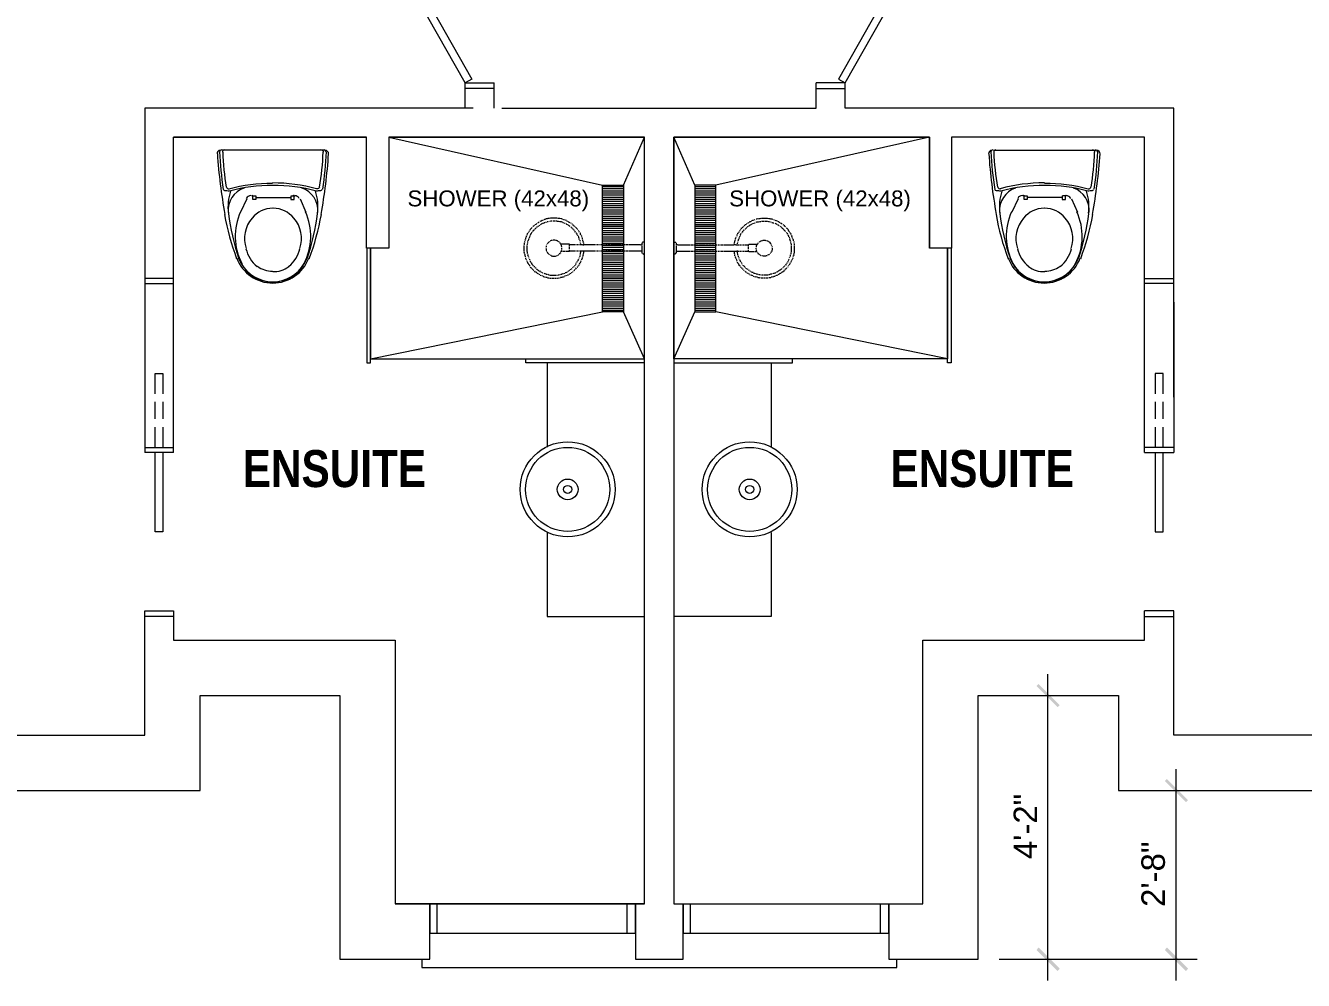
# Model space of a CAD drawing. Header units: millimetres. Extents: x 58 to 2247, y 57 to 1671.
# Drawn here: x 727.2 to 969.4, y 506.5 to 687.4 of the extents above; entities that cross this region are included whole.
import ezdxf

# ---------------------------------------------------------------- set-up
doc = ezdxf.new("R2010")
doc.units = ezdxf.units.MM
doc.header["$LTSCALE"] = 0.5
for name, color, linetype in [('PDF_Geometry', 7, 'Continuous'), ('PDF_Solid Fills', 7, 'Continuous'), ('PDF_Text', 7, 'Continuous')]:
    doc.layers.add(name, color=color, linetype=linetype)
doc.styles.add('PDF Arial Narrow Bold', font='ARIALNB.TTF')
doc.styles.add('PDF ArialMT', font='arial.ttf')

msp = doc.modelspace()

# ---------------------------------------------------------------- linework, layer by layer
at = {"layer": 'PDF_Geometry', "lineweight": 20}
for points in [[(747.5, 713.73), (555.5, 713.73), (555.5, 553.01), (749.82, 553.01), (749.82, 576.53)], [(1009.18, 713.73), (1139.02, 713.73), (1139.02, 553.01), (944.78, 553.01), (944.78, 576.53)], [(810.54, 671.73), (810.54, 676.53)], [(816.06, 671.73), (816.06, 676.53)], [(817.5, 671.73), (877.02, 671.73), (877.02, 676.53)], [(944.78, 617.01), (944.78, 671.73), (882.54, 671.73), (882.54, 676.53)], [(812.06, 671.73), (749.82, 671.73), (749.82, 617.01)], [(755.26, 576.53), (755.26, 571.01), (797.26, 571.01), (797.26, 521.01), (844.54, 521.01), (844.54, 666.29), (796.06, 666.29), (844.54, 666.29)], [(755.26, 606.53), (755.26, 666.29), (791.82, 666.29), (755.26, 666.29)], [(796.06, 666.29), (796.06, 645.25), (791.82, 645.25), (791.82, 666.29)], [(939.26, 606.53), (939.26, 666.29), (902.7, 666.29), (902.7, 645.25), (898.54, 645.25), (898.54, 666.29), (850.06, 666.29), (850.06, 521.01), (897.26, 521.01), (897.26, 571.01), (939.26, 571.01), (939.26, 576.53)], [(749.82, 635.01), (749.82, 606.53)], [(944.78, 635.01), (944.78, 606.53)], [(719.42, 553.01), (719.42, 542.53), (760.3, 542.53), (760.3, 560.53), (786.78, 560.53), (786.78, 510.53), (803.82, 510.53), (803.82, 521.01)], [(890.78, 521.01), (890.78, 510.53), (907.74, 510.53), (907.74, 560.53), (934.3, 560.53), (934.3, 542.53), (975.18, 542.53), (975.18, 553.01)], [(844.54, 521.01), (797.26, 521.01)], [(842.78, 521.01), (842.78, 510.53), (851.82, 510.53), (851.82, 521.01)]]:
    msp.add_lwpolyline(points, dxfattribs=at)
at = {"layer": 'PDF_Geometry', "lineweight": 9}
for points in [[(810.54, 676.53), (794.54, 704.69), (795.82, 705.49), (811.82, 677.25)], [(882.54, 676.53), (898.54, 704.69), (897.26, 705.49), (881.26, 677.25)]]:
    msp.add_lwpolyline(points, close=True, dxfattribs=at)
for points in [[(816.06, 675.49), (810.54, 675.49), (810.54, 676.53), (816.06, 676.53)], [(877.02, 675.49), (882.54, 675.49), (882.54, 676.53), (877.02, 676.53)], [(755.26, 639.49), (749.82, 639.49)], [(939.26, 639.49), (944.78, 639.49)], [(749.82, 638.53), (755.26, 638.53)], [(944.78, 638.53), (939.26, 638.53)], [(749.82, 607.49), (755.26, 607.49)], [(755.26, 606.53), (749.82, 606.53)], [(753.26, 606.53), (753.26, 591.49), (751.82, 591.49), (751.82, 606.53)], [(944.78, 607.49), (939.26, 607.49)], [(939.26, 606.53), (944.78, 606.53)], [(941.26, 606.53), (941.26, 591.49), (942.78, 591.49), (942.78, 606.53)], [(749.82, 576.53), (755.26, 576.53)], [(944.78, 576.53), (939.26, 576.53)], [(755.26, 575.49), (749.82, 575.49)], [(939.26, 575.49), (944.78, 575.49)], [(803.82, 521.01), (803.82, 515.49), (842.78, 515.49), (842.78, 521.01)], [(805.26, 515.49), (805.26, 521.01)], [(841.26, 515.49), (841.26, 521.01)], [(851.82, 521.01), (851.82, 515.49), (890.78, 515.49), (890.78, 521.01)], [(853.26, 515.49), (853.26, 521.01)], [(889.26, 515.49), (889.26, 521.01)]]:
    msp.add_lwpolyline(points, dxfattribs=at)
at = {"layer": 'PDF_Geometry', "lineweight": 5}
for points in [[(791.9, 645.25), (791.9, 623.49), (792.62, 623.49), (792.62, 645.25), (792.62, 624.29), (844.54, 624.29), (844.54, 666.29), (796.06, 666.29), (796.06, 645.25)], [(796.06, 666.29), (836.54, 657.17)], [(840.54, 657.17), (840.54, 633.17), (836.54, 633.17), (836.54, 657.17), (840.54, 657.17), (844.54, 666.29)], [(902.62, 645.25), (902.62, 623.49), (901.9, 623.49), (901.9, 645.25), (901.9, 624.29), (850.06, 624.29), (850.06, 666.29), (898.54, 666.29), (898.54, 645.25)], [(854.06, 657.17), (854.06, 633.17), (858.06, 633.17), (858.06, 657.17), (854.06, 657.17), (850.06, 666.29)], [(898.54, 666.29), (858.06, 657.17)], [(783.9, 663.81), (764.46, 663.81)], [(910.62, 663.81), (930.06, 663.81)], [(769.18, 654.61), (767.98, 652.05)], [(770.3, 655.17), (770.86, 655.17), (770.86, 654.45), (770.3, 654.45), (770.3, 655.17), (770.06, 655.17)], [(770.86, 655.09), (770.86, 655.09)], [(770.94, 654.85), (774.14, 654.85), (777.5, 654.85)], [(777.5, 655.17), (777.5, 654.45), (778.14, 654.45), (778.14, 655.17)], [(777.58, 655.17), (778.06, 655.17), (778.3, 655.17)], [(777.58, 655.09), (777.58, 655.09)], [(779.26, 654.61), (780.38, 652.05)], [(915.34, 654.61), (914.14, 652.05)], [(916.46, 655.17), (917.02, 655.17), (917.02, 654.45), (916.46, 654.45), (916.46, 655.17), (916.22, 655.17)], [(916.94, 655.09), (916.94, 655.09)], [(923.66, 654.85), (920.38, 654.85), (917.02, 654.85)], [(923.66, 655.17), (923.66, 654.45), (924.3, 654.45), (924.3, 655.17)], [(924.46, 655.17), (924.22, 655.17), (923.74, 655.17)], [(923.74, 655.09), (923.74, 655.09)], [(925.42, 654.61), (926.54, 652.05)], [(823.26, 649.17), (823.1, 649.01), (822.94, 648.85)], [(823.42, 649.41), (823.34, 649.25)], [(823.66, 649.57), (823.5, 649.41)], [(823.98, 649.09), (823.82, 648.93), (823.66, 648.77)], [(823.9, 649.73), (823.74, 649.65)], [(824.14, 649.89), (823.98, 649.81)], [(824.22, 649.25), (824.06, 649.17)], [(824.38, 650.05), (824.22, 649.97)], [(824.46, 649.41), (824.3, 649.33)], [(824.54, 650.21), (824.46, 650.13)], [(824.7, 649.57), (824.54, 649.49)], [(824.86, 650.37), (824.7, 650.29)], [(824.94, 649.73), (824.86, 649.73), (824.78, 649.65)], [(825.1, 650.45), (824.94, 650.37)], [(825.18, 649.89), (825.02, 649.81)], [(825.34, 650.53), (825.18, 650.45)], [(825.42, 649.97), (825.26, 649.89)], [(825.58, 650.69), (825.42, 650.61)], [(825.66, 650.05), (825.5, 650.05)], [(825.9, 650.77), (825.66, 650.69)], [(825.98, 650.13), (825.82, 650.13), (825.74, 650.13)], [(826.14, 650.77), (825.98, 650.77)], [(826.22, 650.21), (826.06, 650.21)], [(826.46, 650.85), (826.22, 650.85)], [(826.46, 650.29), (826.3, 650.21)], [(826.7, 650.93), (826.54, 650.85)], [(826.78, 650.37), (826.62, 650.29)], [(827.02, 650.93), (826.78, 650.93)], [(827.02, 650.37), (826.86, 650.37)], [(827.26, 650.93), (827.1, 650.93)], [(827.34, 650.37), (827.18, 650.37)], [(827.58, 650.93), (827.34, 650.93)], [(827.58, 650.37), (827.42, 650.37)], [(827.82, 650.93), (827.66, 650.93)], [(827.9, 650.37), (827.82, 650.37), (827.74, 650.37)], [(828.14, 650.85), (827.9, 650.93)], [(828.14, 650.29), (827.98, 650.29)], [(828.38, 650.85), (828.22, 650.85)], [(828.46, 650.21), (828.22, 650.29)], [(828.7, 650.77), (828.46, 650.85)], [(828.7, 650.21), (828.54, 650.21)], [(828.94, 650.77), (828.78, 650.77)], [(829.02, 650.13), (828.78, 650.21)], [(829.18, 650.61), (829.02, 650.69)], [(829.26, 649.97), (829.1, 650.05)], [(829.5, 650.53), (829.26, 650.61)], [(829.5, 649.89), (829.34, 649.97)], [(829.74, 650.45), (829.58, 650.53)], [(829.74, 649.81), (829.58, 649.89)], [(829.98, 650.29), (829.82, 650.37)], [(829.98, 649.65), (829.82, 649.73)], [(830.22, 650.13), (830.06, 650.29)], [(830.22, 649.49), (830.06, 649.57)], [(830.46, 650.05), (830.3, 650.13)], [(830.46, 649.33), (830.3, 649.41)], [(830.7, 649.89), (830.54, 649.97)], [(830.7, 649.17), (830.54, 649.25)], [(830.94, 649.73), (830.78, 649.81)], [(830.86, 648.93), (830.78, 649.09)], [(831.1, 649.49), (831.02, 649.65)], [(831.34, 649.33), (831.18, 649.41)], [(831.5, 649.09), (831.42, 649.25)], [(831.74, 648.93), (831.58, 649.09)], [(862.86, 648.93), (862.94, 649.09)], [(863.02, 649.09), (863.18, 649.25)], [(863.26, 649.33), (863.34, 649.41)], [(863.42, 649.49), (863.58, 649.65)], [(863.66, 649.73), (863.82, 649.81)], [(863.66, 648.93), (863.82, 649.09)], [(863.9, 649.89), (864.06, 649.97)], [(863.9, 649.17), (863.98, 649.25)], [(864.06, 649.33), (864.22, 649.41)], [(864.14, 650.05), (864.3, 650.13)], [(864.3, 649.49), (864.46, 649.57)], [(864.38, 650.13), (864.54, 650.29), (864.62, 650.29), (864.78, 650.37)], [(864.54, 649.65), (864.7, 649.73)], [(864.78, 649.81), (864.86, 649.81), (864.94, 649.89)], [(864.86, 650.45), (865.02, 650.53)], [(865.02, 649.89), (865.26, 649.97)], [(865.1, 650.53), (865.26, 650.61)], [(865.34, 650.61), (865.5, 650.69)], [(865.34, 649.97), (865.5, 650.05)], [(865.58, 650.13), (865.74, 650.21)], [(865.66, 650.77), (865.82, 650.77)], [(865.82, 650.21), (866.06, 650.21)], [(865.9, 650.77), (866.06, 650.85)], [(866.14, 650.85), (866.38, 650.85)], [(866.14, 650.21), (866.3, 650.29)], [(866.38, 650.29), (866.54, 650.29)], [(866.46, 650.85), (866.62, 650.93)], [(866.7, 650.93), (866.94, 650.93)], [(866.7, 650.37), (866.78, 650.37), (866.86, 650.37)], [(866.94, 650.37), (867.1, 650.37)], [(867.02, 650.93), (867.18, 650.93)], [(867.26, 650.93), (867.5, 650.93)], [(867.26, 650.37), (867.42, 650.37)], [(867.5, 650.37), (867.74, 650.37)], [(867.58, 650.93), (867.74, 650.93)], [(867.82, 650.93), (868.06, 650.85)], [(867.82, 650.37), (867.98, 650.29)], [(868.06, 650.29), (868.22, 650.21)], [(868.14, 650.85), (868.3, 650.85)], [(868.38, 650.77), (868.62, 650.77)], [(868.38, 650.21), (868.54, 650.21)], [(868.62, 650.13), (868.78, 650.13)], [(868.7, 650.77), (868.86, 650.69)], [(868.86, 650.05), (869.02, 650.05)], [(868.94, 650.69), (869.1, 650.61)], [(869.18, 650.53), (869.42, 650.45)], [(869.18, 649.97), (869.34, 649.89)], [(869.42, 649.89), (869.58, 649.81)], [(869.5, 650.45), (869.66, 650.37)], [(869.66, 649.73), (869.82, 649.65)], [(869.74, 650.37), (869.9, 650.29)], [(869.9, 649.57), (870.06, 649.49)], [(869.98, 650.21), (870.14, 650.13)], [(870.14, 649.41), (870.3, 649.33)], [(870.22, 650.05), (870.38, 649.97)], [(870.38, 649.25), (870.54, 649.17)], [(870.46, 649.89), (870.62, 649.81)], [(870.54, 649.09), (870.7, 648.93)], [(870.7, 649.73), (870.86, 649.65)], [(870.78, 648.93), (870.94, 648.77)], [(870.94, 649.57), (871.02, 649.41)], [(871.1, 649.41), (871.26, 649.25)], [(871.34, 649.17), (871.42, 649.01)], [(871.5, 649.01), (871.66, 648.85)], [(821.82, 646.53), (821.74, 646.29)], [(821.9, 646.77), (821.82, 646.61)], [(821.98, 647.01), (821.9, 646.85)], [(822.06, 647.33), (821.98, 647.09)], [(822.14, 647.57), (822.06, 647.41)], [(822.3, 647.81), (822.22, 647.65)], [(822.38, 648.05), (822.3, 647.89)], [(822.46, 646.77), (822.46, 646.69), (822.38, 646.61)], [(822.38, 646.53), (822.38, 646.29)], [(822.54, 648.29), (822.46, 648.13)], [(822.54, 647.01), (822.54, 646.85)], [(822.7, 648.53), (822.62, 648.37)], [(822.7, 647.33), (822.62, 647.09)], [(822.78, 647.57), (822.7, 647.41)], [(822.86, 648.77), (822.78, 648.61)], [(822.94, 647.81), (822.86, 647.65)], [(823.1, 648.05), (822.94, 647.89)], [(823.26, 648.29), (823.1, 648.13)], [(823.58, 648.69), (823.42, 648.53), (823.34, 648.45), (823.26, 648.37)], [(826.54, 646.53), (826.46, 646.45), (826.38, 646.37), (826.22, 646.21)], [(826.78, 646.61), (826.7, 646.61), (826.62, 646.53)], [(827.1, 646.69), (826.94, 646.69), (826.86, 646.69)], [(827.34, 646.77), (827.26, 646.77), (827.18, 646.77)], [(827.66, 646.69), (827.5, 646.77), (827.42, 646.77)], [(827.9, 646.61), (827.82, 646.69), (827.74, 646.69)], [(828.14, 646.53), (828.06, 646.61), (827.98, 646.61)], [(831.1, 648.77), (830.94, 648.85)], [(831.26, 648.53), (831.18, 648.69)], [(831.42, 648.29), (831.34, 648.45)], [(831.58, 648.13), (831.5, 648.21)], [(831.74, 647.89), (831.66, 648.05)], [(831.9, 648.69), (831.82, 648.85)], [(831.9, 647.65), (831.82, 647.73), (831.82, 647.81)], [(832.06, 648.45), (831.98, 648.61)], [(832.06, 647.33), (831.98, 647.57)], [(832.14, 647.09), (832.06, 647.25)], [(832.22, 648.21), (832.14, 648.37)], [(832.22, 646.85), (832.14, 647.01)], [(832.38, 647.97), (832.38, 648.05), (832.3, 648.13)], [(832.3, 646.61), (832.3, 646.77)], [(832.46, 647.73), (832.38, 647.89)], [(832.62, 647.49), (832.54, 647.65)], [(832.7, 647.25), (832.62, 647.41)], [(832.78, 646.93), (832.78, 647.01), (832.78, 647.17)], [(832.86, 646.69), (832.86, 646.85)], [(832.94, 646.37), (832.86, 646.61)], [(861.66, 646.69), (861.74, 646.85)], [(861.66, 646.37), (861.66, 646.61)], [(861.74, 646.93), (861.74, 647.01), (861.82, 647.17)], [(861.82, 647.25), (861.9, 647.41)], [(861.98, 647.49), (862.06, 647.65)], [(862.06, 647.73), (862.14, 647.89)], [(862.22, 647.97), (862.22, 648.05), (862.3, 648.13)], [(862.22, 646.61), (862.3, 646.77)], [(862.3, 646.85), (862.38, 647.01)], [(862.38, 648.21), (862.46, 648.37)], [(862.46, 647.09), (862.54, 647.25)], [(862.54, 648.45), (862.62, 648.61)], [(862.54, 647.33), (862.62, 647.57)], [(862.62, 647.65), (862.7, 647.73), (862.7, 647.81)], [(862.7, 648.69), (862.78, 648.85)], [(862.78, 647.89), (862.86, 648.05)], [(862.94, 648.13), (863.02, 648.21)], [(863.1, 648.29), (863.18, 648.45)], [(863.26, 648.53), (863.42, 648.69)], [(863.5, 648.77), (863.58, 648.85)], [(866.38, 646.53), (866.54, 646.61)], [(866.7, 646.61), (866.78, 646.69), (866.86, 646.69)], [(866.94, 646.69), (867.02, 646.77), (867.1, 646.77)], [(867.18, 646.77), (867.34, 646.77), (867.42, 646.77)], [(867.5, 646.69), (867.66, 646.69)], [(867.74, 646.61), (867.9, 646.61), (867.9, 646.53)], [(867.98, 646.53), (868.14, 646.45), (868.14, 646.37)], [(870.94, 648.69), (871.1, 648.53)], [(871.18, 648.53), (871.18, 648.45), (871.26, 648.37)], [(871.34, 648.29), (871.42, 648.13)], [(871.5, 648.05), (871.58, 647.89)], [(871.66, 648.77), (871.82, 648.61)], [(871.66, 647.81), (871.74, 647.65)], [(871.82, 648.53), (871.98, 648.37)], [(871.82, 647.57), (871.82, 647.41)], [(871.9, 647.33), (871.98, 647.09)], [(871.98, 648.29), (872.06, 648.13)], [(871.98, 647.01), (872.06, 646.85)], [(872.06, 646.77), (872.14, 646.69), (872.14, 646.61)], [(872.14, 648.05), (872.22, 647.89)], [(872.14, 646.53), (872.22, 646.29)], [(872.3, 647.81), (872.38, 647.65)], [(872.38, 647.57), (872.46, 647.41)], [(872.46, 647.33), (872.54, 647.09)], [(872.62, 647.01), (872.7, 646.85)], [(872.7, 646.77), (872.7, 646.61)], [(872.78, 646.53), (872.78, 646.29)], [(821.74, 645.97), (821.66, 645.73)], [(821.66, 645.65), (821.66, 645.49)], [(821.66, 645.41), (821.66, 645.17)], [(821.66, 645.09), (821.66, 644.93)], [(821.66, 644.85), (821.66, 644.61)], [(821.66, 644.53), (821.74, 644.37)], [(821.74, 646.21), (821.74, 646.05)], [(821.74, 644.29), (821.82, 644.05)], [(822.3, 645.97), (822.22, 645.73)], [(822.22, 645.65), (822.22, 645.49)], [(822.22, 645.41), (822.22, 645.17)], [(822.22, 645.09), (822.22, 644.93)], [(822.22, 644.85), (822.22, 644.69), (822.22, 644.61)], [(822.38, 646.21), (822.3, 646.05)], [(822.3, 644.53), (822.3, 644.37)], [(822.3, 644.29), (822.38, 644.13)], [(825.9, 645.33), (825.82, 645.17)], [(825.98, 645.89), (825.9, 645.73)], [(825.9, 645.65), (825.9, 645.49)], [(825.9, 645.09), (825.9, 644.93)], [(825.9, 644.85), (825.98, 644.61)], [(826.14, 646.13), (826.06, 645.97)], [(826.06, 644.53), (826.14, 644.37)], [(826.14, 644.29), (826.3, 644.21)], [(826.38, 644.13), (826.54, 643.97)], [(828.14, 643.97), (828.22, 643.97), (828.3, 644.05)], [(828.38, 646.37), (828.3, 646.45), (828.22, 646.45)], [(828.38, 644.13), (828.54, 644.29)], [(828.54, 646.13), (828.54, 646.21), (828.46, 646.29)], [(828.54, 644.37), (828.62, 644.37), (828.7, 644.45)], [(828.7, 645.89), (828.7, 645.97), (828.62, 646.05)], [(828.86, 645.97), (828.7, 645.97)], [(828.7, 644.53), (828.7, 644.61), (828.78, 644.77)], [(828.78, 645.65), (828.78, 645.73), (828.78, 645.81)], [(828.78, 644.85), (828.86, 644.85), (828.86, 645.01)], [(828.94, 644.61), (828.78, 644.61)], [(828.86, 645.41), (828.86, 645.49), (828.86, 645.57)], [(828.86, 645.09), (828.86, 645.17), (828.86, 645.25)], [(829.18, 645.97), (828.94, 645.97)], [(829.18, 644.61), (829.02, 644.61)], [(829.42, 645.97), (829.26, 645.97)], [(829.5, 644.61), (829.26, 644.61)], [(829.74, 645.97), (829.5, 645.97)], [(829.74, 644.61), (829.58, 644.61)], [(829.98, 645.97), (829.82, 645.97)], [(830.06, 644.61), (829.82, 644.61)], [(830.54, 645.89), (830.3, 645.89), (830.3, 645.97), (830.06, 645.97)], [(830.54, 644.69), (830.3, 644.69), (830.3, 644.61), (830.14, 644.61)], [(830.3, 645.65), (830.3, 645.81)], [(830.3, 645.33), (830.3, 645.49)], [(830.3, 645.09), (830.3, 645.25)], [(830.3, 644.77), (830.3, 644.93)], [(830.78, 645.89), (830.62, 645.89)], [(830.78, 644.69), (830.62, 644.69)], [(831.1, 645.89), (830.86, 645.89)], [(831.1, 644.69), (830.86, 644.69)], [(831.34, 645.89), (831.18, 645.89)], [(831.34, 644.69), (831.18, 644.69)], [(831.66, 645.89), (831.42, 645.89)], [(831.66, 644.69), (831.42, 644.69)], [(831.9, 645.89), (831.74, 645.89)], [(831.9, 644.69), (831.74, 644.69)], [(832.22, 645.89), (831.98, 645.89)], [(832.22, 644.69), (831.98, 644.69)], [(832.38, 646.29), (832.3, 646.45)], [(832.46, 645.89), (832.3, 645.89)], [(832.46, 644.77), (832.46, 644.69), (832.3, 644.69)], [(832.3, 643.89), (832.38, 644.05)], [(832.46, 646.05), (832.38, 646.21)], [(832.38, 644.13), (832.38, 644.37)], [(832.46, 645.81), (832.46, 645.97)], [(832.46, 644.45), (832.46, 644.61)], [(832.78, 645.89), (832.54, 645.89)], [(832.78, 644.69), (832.54, 644.69)], [(832.86, 645.89), (833.02, 645.89), (833.02, 646.05)], [(833.02, 644.61), (833.02, 644.69), (832.86, 644.69)], [(833.02, 646.13), (832.94, 646.29)], [(832.94, 644.05), (832.94, 644.21)], [(833.02, 644.29), (833.02, 644.53)], [(833.34, 645.89), (833.1, 645.89)], [(833.34, 644.69), (833.1, 644.69)], [(833.58, 645.89), (833.42, 645.89)], [(833.58, 644.69), (833.42, 644.69)], [(833.9, 645.89), (833.66, 645.89)], [(833.9, 644.69), (833.66, 644.69)], [(834.14, 645.89), (833.98, 645.89)], [(834.14, 644.69), (833.98, 644.69)], [(834.46, 645.89), (834.22, 645.89)], [(834.46, 644.69), (834.22, 644.69)], [(834.7, 645.89), (834.54, 645.89)], [(834.7, 644.69), (834.54, 644.69)], [(835.02, 645.89), (834.78, 645.89)], [(835.02, 644.69), (834.78, 644.69)], [(835.26, 645.89), (835.1, 645.89)], [(835.26, 644.69), (835.1, 644.69)], [(835.58, 645.89), (835.42, 645.89)], [(835.58, 644.69), (835.42, 644.69)], [(835.82, 645.89), (835.66, 645.89)], [(835.82, 644.69), (835.66, 644.69)], [(836.14, 645.89), (835.98, 645.89)], [(836.14, 644.69), (835.98, 644.69)], [(836.38, 645.89), (836.22, 645.89)], [(836.38, 644.69), (836.22, 644.69)], [(836.7, 645.89), (836.54, 645.89)], [(836.7, 644.69), (836.54, 644.69)], [(836.94, 645.89), (836.78, 645.89)], [(836.94, 644.69), (836.78, 644.69)], [(837.26, 645.89), (837.1, 645.89)], [(837.26, 644.69), (837.1, 644.69)], [(837.5, 645.89), (837.34, 645.89)], [(837.5, 644.69), (837.34, 644.69)], [(837.82, 645.89), (837.66, 645.89)], [(837.82, 644.69), (837.66, 644.69)], [(838.06, 645.89), (837.9, 645.89)], [(838.06, 644.69), (837.9, 644.69)], [(838.38, 645.89), (838.22, 645.89)], [(838.38, 644.69), (838.22, 644.69)], [(838.7, 645.89), (838.46, 645.89)], [(838.7, 644.69), (838.46, 644.69)], [(838.94, 645.89), (838.78, 645.89)], [(838.94, 644.69), (838.78, 644.69)], [(839.26, 645.89), (839.02, 645.89)], [(839.26, 644.69), (839.02, 644.69)], [(839.5, 645.89), (839.34, 645.89)], [(839.5, 644.69), (839.34, 644.69)], [(839.82, 645.89), (839.58, 645.89)], [(839.82, 644.69), (839.58, 644.69)], [(840.06, 645.89), (839.9, 645.89)], [(840.06, 644.69), (839.9, 644.69)], [(840.38, 645.89), (840.14, 645.89)], [(840.38, 644.69), (840.14, 644.69)], [(840.62, 645.89), (840.46, 645.89)], [(840.62, 644.69), (840.46, 644.69)], [(840.94, 645.89), (840.7, 645.89)], [(840.94, 644.69), (840.7, 644.69)], [(841.18, 645.89), (841.02, 645.89)], [(841.18, 644.69), (841.02, 644.69)], [(841.5, 645.89), (841.26, 645.89)], [(841.5, 644.69), (841.26, 644.69)], [(841.74, 645.89), (841.58, 645.89)], [(841.74, 644.69), (841.58, 644.69)], [(842.06, 645.89), (841.82, 645.89)], [(842.06, 644.69), (841.82, 644.69)], [(842.3, 645.89), (842.14, 645.89)], [(842.3, 644.69), (842.14, 644.69)], [(842.62, 645.89), (842.38, 645.89)], [(842.62, 644.69), (842.38, 644.69)], [(842.86, 645.89), (842.7, 645.89)], [(842.86, 644.69), (842.7, 644.69)], [(843.18, 645.89), (842.94, 645.89)], [(843.18, 644.69), (842.94, 644.69)], [(843.42, 645.89), (843.26, 645.89)], [(843.42, 644.69), (843.26, 644.69)], [(843.74, 645.89), (843.5, 645.89)], [(843.74, 644.69), (843.5, 644.69)], [(843.82, 645.89), (843.98, 645.89), (843.98, 645.73)], [(843.98, 644.69), (843.82, 644.69)], [(844.06, 646.29), (844.06, 646.21), (843.98, 646.21), (843.98, 646.13), (843.98, 646.05), (843.98, 645.89)], [(843.98, 645.65), (843.98, 645.49)], [(843.98, 645.41), (843.98, 645.17)], [(843.98, 645.09), (843.98, 644.93)], [(843.98, 644.85), (843.98, 644.69), (843.98, 644.53), (843.98, 644.45), (843.98, 644.37), (844.06, 644.29)], [(844.54, 646.29), (844.54, 646.37), (844.38, 646.37), (844.3, 646.37), (844.22, 646.37), (844.14, 646.37)], [(844.14, 644.21), (844.22, 644.21), (844.3, 644.13), (844.38, 644.13), (844.54, 644.13), (844.54, 644.37)], [(844.54, 646.05), (844.54, 646.21)], [(844.54, 645.73), (844.54, 645.89)], [(844.54, 645.49), (844.54, 645.65)], [(844.54, 645.01), (844.54, 645.25), (844.54, 645.33)], [(844.54, 644.77), (844.54, 644.93)], [(844.54, 644.45), (844.54, 644.69)], [(850.06, 646.29), (850.06, 646.37), (850.22, 646.37), (850.3, 646.37), (850.38, 646.37), (850.46, 646.37)], [(850.06, 646.05), (850.06, 646.21)], [(850.06, 645.73), (850.06, 645.89)], [(850.06, 645.49), (850.06, 645.65)], [(850.06, 645.01), (850.06, 645.25), (850.06, 645.33)], [(850.06, 644.77), (850.06, 644.93)], [(850.06, 644.45), (850.06, 644.69)], [(850.46, 644.21), (850.38, 644.21), (850.3, 644.21), (850.3, 644.13), (850.22, 644.13), (850.06, 644.13), (850.06, 644.37)], [(850.46, 646.29), (850.54, 646.21), (850.54, 646.13), (850.54, 646.05), (850.54, 645.89)], [(850.54, 644.85), (850.54, 644.69), (850.54, 644.53), (850.54, 644.45), (850.54, 644.37), (850.54, 644.29), (850.46, 644.29)], [(850.78, 645.89), (850.54, 645.89), (850.54, 645.73)], [(850.54, 645.65), (850.54, 645.49)], [(850.54, 645.41), (850.54, 645.17)], [(850.54, 645.09), (850.54, 644.93)], [(850.54, 644.69), (850.78, 644.69)], [(850.86, 645.89), (851.02, 645.89)], [(850.86, 644.69), (851.02, 644.69)], [(851.1, 645.89), (851.34, 645.89)], [(851.1, 644.69), (851.34, 644.69)], [(851.42, 645.89), (851.58, 645.89)], [(851.42, 644.69), (851.58, 644.69)], [(851.66, 645.89), (851.9, 645.89)], [(851.66, 644.69), (851.9, 644.69)], [(851.98, 645.89), (852.14, 645.89)], [(851.98, 644.69), (852.14, 644.69)], [(852.22, 645.89), (852.46, 645.89)], [(852.22, 644.69), (852.46, 644.69)], [(852.54, 645.89), (852.7, 645.89)], [(852.54, 644.69), (852.7, 644.69)], [(852.78, 645.89), (853.02, 645.89)], [(852.78, 644.69), (853.02, 644.69)], [(853.1, 645.89), (853.26, 645.89)], [(853.1, 644.69), (853.26, 644.69)], [(853.34, 645.89), (853.58, 645.89)], [(853.34, 644.69), (853.58, 644.69)], [(853.66, 645.89), (853.82, 645.89)], [(853.66, 644.69), (853.82, 644.69)], [(853.9, 645.89), (854.14, 645.89)], [(853.9, 644.69), (854.14, 644.69)], [(854.22, 645.89), (854.38, 645.89)], [(854.22, 644.69), (854.38, 644.69)], [(854.46, 645.89), (854.7, 645.89)], [(854.46, 644.69), (854.7, 644.69)], [(854.78, 645.89), (854.94, 645.89)], [(854.78, 644.69), (854.94, 644.69)], [(855.02, 645.89), (855.26, 645.89)], [(855.02, 644.69), (855.26, 644.69)], [(855.34, 645.89), (855.5, 645.89)], [(855.34, 644.69), (855.5, 644.69)], [(855.58, 645.89), (855.82, 645.89)], [(855.58, 644.69), (855.82, 644.69)], [(855.9, 645.89), (856.06, 645.89)], [(855.9, 644.69), (856.06, 644.69)], [(856.22, 645.89), (856.38, 645.89)], [(856.22, 644.69), (856.38, 644.69)], [(856.46, 645.89), (856.62, 645.89)], [(856.46, 644.69), (856.62, 644.69)], [(856.78, 645.89), (856.94, 645.89)], [(856.78, 644.69), (856.94, 644.69)], [(857.02, 645.89), (857.18, 645.89)], [(857.02, 644.69), (857.18, 644.69)], [(857.34, 645.89), (857.5, 645.89)], [(857.34, 644.69), (857.5, 644.69)], [(857.58, 645.89), (857.74, 645.89)], [(857.58, 644.69), (857.74, 644.69)], [(857.9, 645.89), (858.06, 645.89)], [(857.9, 644.69), (858.06, 644.69)], [(858.14, 645.89), (858.3, 645.89)], [(858.14, 644.69), (858.3, 644.69)], [(858.46, 645.89), (858.62, 645.89)], [(858.46, 644.69), (858.62, 644.69)], [(858.7, 645.89), (858.94, 645.89)], [(858.7, 644.69), (858.94, 644.69)], [(859.02, 645.89), (859.18, 645.89)], [(859.02, 644.69), (859.18, 644.69)], [(859.26, 645.89), (859.5, 645.89)], [(859.26, 644.69), (859.5, 644.69)], [(859.58, 645.89), (859.74, 645.89)], [(859.58, 644.69), (859.74, 644.69)], [(859.82, 645.89), (860.06, 645.89)], [(859.82, 644.69), (860.06, 644.69)], [(860.14, 645.89), (860.3, 645.89)], [(860.14, 644.69), (860.3, 644.69)], [(860.38, 645.89), (860.62, 645.89)], [(860.38, 644.69), (860.62, 644.69)], [(860.7, 645.89), (860.86, 645.89)], [(860.7, 644.69), (860.86, 644.69)], [(860.94, 645.89), (861.18, 645.89)], [(860.94, 644.69), (861.18, 644.69)], [(861.26, 645.89), (861.42, 645.89)], [(861.26, 644.69), (861.42, 644.69)], [(861.74, 645.89), (861.5, 645.89), (861.58, 646.05)], [(861.5, 644.61), (861.5, 644.69), (861.74, 644.69)], [(861.58, 646.13), (861.58, 646.29)], [(861.58, 644.29), (861.58, 644.53)], [(861.66, 644.05), (861.58, 644.21)], [(861.82, 645.89), (861.98, 645.89)], [(861.82, 644.69), (861.98, 644.69)], [(862.06, 645.81), (862.14, 645.97)], [(862.06, 645.89), (862.3, 645.89)], [(862.06, 644.77), (862.06, 644.69), (862.3, 644.69)], [(862.14, 646.05), (862.14, 646.21)], [(862.14, 644.45), (862.14, 644.61)], [(862.22, 644.13), (862.14, 644.37)], [(862.22, 646.29), (862.22, 646.45)], [(862.22, 643.89), (862.22, 644.05)], [(862.38, 645.89), (862.54, 645.89)], [(862.38, 644.69), (862.54, 644.69)], [(862.62, 645.89), (862.86, 645.89)], [(862.62, 644.69), (862.86, 644.69)], [(862.94, 645.89), (863.1, 645.89)], [(862.94, 644.69), (863.1, 644.69)], [(863.18, 645.89), (863.42, 645.89)], [(863.18, 644.69), (863.42, 644.69)], [(863.5, 645.89), (863.66, 645.89)], [(863.5, 644.69), (863.66, 644.69)], [(863.74, 645.89), (863.98, 645.89)], [(863.74, 644.69), (863.98, 644.69)], [(864.06, 645.89), (864.22, 645.89), (864.3, 645.97), (864.46, 645.97)], [(864.06, 644.69), (864.22, 644.69), (864.3, 644.61), (864.46, 644.61)], [(864.22, 645.65), (864.22, 645.81)], [(864.22, 645.33), (864.22, 645.49)], [(864.22, 645.09), (864.22, 645.25)], [(864.22, 644.77), (864.22, 644.93)], [(864.54, 645.97), (864.78, 645.97)], [(864.54, 644.61), (864.7, 644.61)], [(864.78, 644.61), (865.02, 644.61)], [(864.86, 645.97), (865.02, 645.97)], [(865.1, 645.97), (865.34, 645.97)], [(865.1, 644.61), (865.26, 644.61)], [(865.34, 644.61), (865.58, 644.61)], [(865.42, 645.97), (865.58, 645.97)], [(865.66, 645.97), (865.9, 645.97)], [(865.66, 645.09), (865.66, 645.17), (865.66, 645.25)], [(865.66, 644.61), (865.82, 644.61)], [(865.74, 645.65), (865.74, 645.73), (865.82, 645.81)], [(865.74, 645.41), (865.74, 645.49), (865.74, 645.57)], [(865.74, 644.85), (865.74, 645.01)], [(865.82, 644.53), (865.82, 644.61), (865.74, 644.77)], [(865.82, 645.89), (865.9, 645.97), (865.98, 646.05)], [(865.98, 644.37), (865.9, 644.45)], [(865.98, 646.13), (866.06, 646.21), (866.14, 646.29)], [(866.22, 644.13), (866.14, 644.13), (866.06, 644.29)], [(866.22, 646.37), (866.3, 646.45)], [(866.38, 643.97), (866.22, 644.05)], [(868.22, 644.13), (868.06, 643.97)], [(868.22, 646.37), (868.3, 646.21), (868.38, 646.21)], [(868.38, 644.29), (868.3, 644.21)], [(868.38, 646.13), (868.54, 645.97)], [(868.54, 644.53), (868.46, 644.37)], [(868.54, 645.89), (868.62, 645.73)], [(868.62, 645.65), (868.7, 645.49)], [(868.62, 644.85), (868.62, 644.61)], [(868.7, 645.33), (868.7, 645.17)], [(868.7, 645.09), (868.7, 644.93)], [(872.22, 646.21), (872.22, 646.05)], [(872.3, 644.53), (872.22, 644.37)], [(872.22, 644.29), (872.22, 644.13)], [(872.3, 645.97), (872.3, 645.73)], [(872.3, 645.65), (872.3, 645.49)], [(872.3, 645.41), (872.3, 645.17)], [(872.3, 645.09), (872.3, 644.93)], [(872.3, 644.85), (872.3, 644.69), (872.3, 644.61)], [(872.78, 646.21), (872.86, 646.05)], [(872.78, 644.29), (872.78, 644.05)], [(872.86, 645.97), (872.86, 645.73)], [(872.86, 645.65), (872.86, 645.49)], [(872.86, 645.41), (872.86, 645.17)], [(872.86, 645.09), (872.86, 644.93)], [(872.86, 644.85), (872.86, 644.61)], [(872.86, 644.53), (872.86, 644.37)], [(821.82, 643.97), (821.82, 643.81)], [(821.9, 643.73), (821.9, 643.57)], [(821.98, 643.41), (821.98, 643.25)], [(822.06, 643.17), (822.14, 643.01)], [(822.14, 642.93), (822.22, 642.77)], [(822.3, 642.69), (822.38, 642.53)], [(822.38, 643.97), (822.46, 643.81)], [(822.38, 642.45), (822.54, 642.29)], [(822.46, 643.73), (822.54, 643.57)], [(822.54, 643.49), (822.62, 643.33)], [(822.54, 642.21), (822.7, 642.05)], [(822.7, 643.17), (822.7, 643.01)], [(822.7, 641.97), (822.86, 641.81)], [(822.78, 642.93), (822.86, 642.77)], [(822.86, 642.69), (823.02, 642.53)], [(822.86, 641.73), (822.94, 641.57), (823.02, 641.57)], [(823.02, 642.45), (823.18, 642.29)], [(823.18, 642.21), (823.34, 642.05)], [(823.34, 641.97), (823.42, 641.97), (823.5, 641.89)], [(823.58, 641.81), (823.66, 641.65)], [(826.62, 643.97), (826.78, 643.89)], [(826.86, 643.81), (827.02, 643.81)], [(827.1, 643.73), (827.26, 643.73)], [(827.34, 643.73), (827.58, 643.73)], [(827.66, 643.73), (827.82, 643.81)], [(827.9, 643.81), (828.06, 643.89)], [(830.86, 641.49), (831.02, 641.65)], [(831.1, 641.73), (831.18, 641.81)], [(831.26, 641.89), (831.34, 641.97), (831.42, 642.05)], [(831.42, 642.13), (831.58, 642.29)], [(831.58, 642.37), (831.66, 642.53)], [(831.74, 642.61), (831.82, 642.77)], [(831.74, 641.57), (831.82, 641.65), (831.82, 641.73)], [(831.9, 642.85), (831.98, 643.01)], [(831.9, 641.81), (831.98, 641.89)], [(831.98, 643.09), (832.06, 643.25)], [(832.06, 641.97), (832.14, 642.13)], [(832.14, 643.33), (832.22, 643.49)], [(832.22, 643.57), (832.3, 643.73), (832.3, 643.81)], [(832.22, 642.21), (832.3, 642.37)], [(832.38, 642.45), (832.38, 642.53), (832.46, 642.61)], [(832.46, 642.69), (832.54, 642.93)], [(832.62, 643.01), (832.62, 643.17)], [(832.7, 643.25), (832.78, 643.41)], [(832.78, 643.49), (832.86, 643.57), (832.86, 643.65)], [(832.86, 643.81), (832.94, 643.97)], [(861.66, 643.81), (861.66, 643.97)], [(861.74, 643.49), (861.74, 643.57), (861.74, 643.65)], [(861.9, 643.25), (861.82, 643.41)], [(861.98, 643.01), (861.9, 643.17)], [(862.06, 642.69), (861.98, 642.93)], [(862.22, 642.45), (862.14, 642.53), (862.14, 642.61)], [(862.38, 642.21), (862.22, 642.37)], [(862.3, 643.57), (862.3, 643.73), (862.3, 643.81)], [(862.46, 643.33), (862.38, 643.49)], [(862.54, 641.97), (862.38, 642.13)], [(862.54, 643.09), (862.46, 643.25)], [(862.7, 641.81), (862.54, 641.89)], [(862.62, 642.85), (862.62, 643.01)], [(862.78, 642.61), (862.7, 642.77)], [(862.86, 641.57), (862.78, 641.65), (862.7, 641.73)], [(862.94, 642.37), (862.86, 642.53)], [(863.1, 642.13), (863.02, 642.29)], [(863.26, 641.89), (863.18, 641.97), (863.18, 642.05)], [(863.5, 641.73), (863.34, 641.81)], [(863.66, 641.49), (863.58, 641.65)], [(866.62, 643.81), (866.46, 643.89)], [(866.94, 643.73), (866.78, 643.81)], [(867.18, 643.73), (867.02, 643.73)], [(867.5, 643.73), (867.26, 643.73)], [(867.74, 643.81), (867.58, 643.81)], [(867.98, 643.97), (867.82, 643.89)], [(871.02, 641.81), (870.86, 641.65)], [(871.18, 641.97), (871.1, 641.89)], [(871.34, 642.21), (871.26, 642.05)], [(871.5, 642.45), (871.42, 642.29)], [(871.66, 642.69), (871.58, 642.53)], [(871.66, 641.73), (871.58, 641.57)], [(871.82, 642.93), (871.74, 642.77)], [(871.82, 641.97), (871.74, 641.81)], [(871.9, 643.17), (871.82, 643.01)], [(871.98, 643.49), (871.9, 643.33)], [(871.98, 642.21), (871.9, 642.05)], [(872.14, 643.73), (872.06, 643.57)], [(872.14, 642.45), (872.06, 642.29)], [(872.14, 643.97), (872.14, 643.81)], [(872.3, 642.69), (872.22, 642.53)], [(872.38, 642.93), (872.3, 642.77)], [(872.54, 643.17), (872.46, 643.01)], [(872.62, 643.41), (872.54, 643.25)], [(872.7, 643.73), (872.62, 643.57)], [(872.78, 643.97), (872.7, 643.81)], [(823.02, 641.49), (823.18, 641.41)], [(823.26, 641.33), (823.42, 641.17)], [(823.42, 641.09), (823.58, 641.01)], [(823.66, 640.93), (823.74, 640.77), (823.82, 640.77)], [(823.74, 641.57), (823.9, 641.49)], [(823.9, 640.77), (824.06, 640.61), (824.22, 640.45)], [(823.98, 641.41), (824.06, 641.25)], [(824.14, 641.25), (824.3, 641.09)], [(824.3, 640.45), (824.46, 640.29)], [(824.38, 641.09), (824.54, 640.93)], [(824.54, 640.29), (824.7, 640.21)], [(824.62, 640.93), (824.78, 640.77)], [(824.78, 640.13), (825.02, 640.05)], [(824.86, 640.77), (824.94, 640.69), (825.02, 640.69)], [(825.1, 640.61), (825.26, 640.53)], [(825.1, 640.05), (825.26, 639.97)], [(825.34, 639.89), (825.5, 639.89)], [(825.42, 640.53), (825.58, 640.45)], [(825.58, 639.81), (825.74, 639.73)], [(825.66, 640.45), (825.82, 640.37)], [(825.9, 640.29), (826.06, 640.29)], [(825.9, 639.73), (826.06, 639.73)], [(826.14, 639.65), (826.3, 639.65)], [(826.22, 640.29), (826.38, 640.21)], [(826.38, 639.65), (826.62, 639.57)], [(826.46, 640.21), (826.62, 640.13)], [(826.7, 640.13), (826.86, 640.13), (826.94, 640.13)], [(826.7, 639.57), (826.86, 639.57)], [(826.94, 639.57), (827.18, 639.57)], [(827.02, 640.13), (827.18, 640.13)], [(827.26, 640.13), (827.5, 640.13)], [(827.26, 639.57), (827.42, 639.57)], [(827.5, 639.57), (827.74, 639.57)], [(827.58, 640.13), (827.74, 640.13)], [(827.82, 640.13), (827.9, 640.13), (828.06, 640.13)], [(827.82, 639.57), (827.98, 639.57)], [(828.06, 639.57), (828.3, 639.65)], [(828.14, 640.21), (828.3, 640.21)], [(828.38, 640.21), (828.62, 640.29)], [(828.38, 639.65), (828.54, 639.65)], [(828.62, 639.73), (828.86, 639.73)], [(828.7, 640.29), (828.86, 640.29)], [(828.94, 640.37), (829.1, 640.45)], [(828.94, 639.73), (829.02, 639.81), (829.1, 639.81)], [(829.18, 640.45), (829.42, 640.53)], [(829.18, 639.81), (829.34, 639.89)], [(829.42, 639.97), (829.58, 640.05)], [(829.5, 640.61), (829.66, 640.61)], [(829.74, 640.69), (829.82, 640.69), (829.9, 640.77)], [(829.74, 640.05), (829.9, 640.13)], [(829.98, 640.85), (830.14, 640.93)], [(829.98, 640.13), (830.06, 640.21), (830.14, 640.21)], [(830.22, 641.01), (830.38, 641.09)], [(830.22, 640.29), (830.38, 640.37)], [(830.46, 641.17), (830.62, 641.25)], [(830.46, 640.45), (830.62, 640.53)], [(830.7, 641.33), (830.78, 641.41)], [(830.7, 640.61), (830.86, 640.69)], [(830.94, 640.77), (831.02, 640.85)], [(831.1, 640.93), (831.26, 641.09)], [(831.34, 641.17), (831.42, 641.25)], [(831.5, 641.33), (831.66, 641.49)], [(863.02, 641.33), (862.94, 641.49)], [(863.26, 641.17), (863.1, 641.25)], [(863.42, 640.93), (863.34, 641.09)], [(863.66, 640.77), (863.58, 640.85), (863.5, 640.85)], [(863.9, 641.33), (863.74, 641.41)], [(863.9, 640.61), (863.74, 640.69)], [(864.14, 641.17), (863.98, 641.25)], [(864.14, 640.45), (863.98, 640.53)], [(864.38, 641.01), (864.22, 641.09)], [(864.38, 640.29), (864.22, 640.37)], [(864.62, 640.85), (864.46, 640.93)], [(864.62, 640.13), (864.46, 640.21)], [(864.86, 640.69), (864.78, 640.69), (864.7, 640.77)], [(864.86, 640.05), (864.7, 640.13)], [(865.1, 640.61), (864.94, 640.61)], [(865.1, 639.97), (864.94, 640.05)], [(865.34, 640.45), (865.18, 640.53)], [(865.34, 639.81), (865.18, 639.89)], [(865.58, 640.37), (865.42, 640.45)], [(865.66, 639.73), (865.5, 639.81)], [(865.9, 640.29), (865.66, 640.29)], [(865.9, 639.73), (865.74, 639.73)], [(866.14, 640.21), (865.98, 640.29)], [(866.22, 639.65), (865.98, 639.65)], [(866.46, 640.21), (866.22, 640.21)], [(866.46, 639.57), (866.3, 639.65)], [(866.7, 640.13), (866.54, 640.13)], [(866.78, 639.57), (866.62, 639.57), (866.54, 639.57)], [(867.02, 640.13), (866.78, 640.13)], [(867.02, 639.57), (866.86, 639.57)], [(867.26, 640.13), (867.1, 640.13)], [(867.34, 639.57), (867.1, 639.57)], [(867.58, 640.13), (867.34, 640.13)], [(867.58, 639.57), (867.42, 639.57)], [(867.82, 640.13), (867.66, 640.13)], [(867.9, 639.57), (867.74, 639.57), (867.66, 639.57)], [(868.14, 640.21), (867.9, 640.13)], [(868.14, 639.65), (867.98, 639.57)], [(868.38, 640.29), (868.22, 640.21)], [(868.46, 639.65), (868.22, 639.65)], [(868.62, 640.29), (868.46, 640.29)], [(868.7, 639.73), (868.54, 639.73)], [(868.94, 640.45), (868.78, 640.37)], [(868.94, 639.81), (868.78, 639.73)], [(869.18, 640.53), (869.02, 640.45)], [(869.26, 639.89), (869.02, 639.89)], [(869.42, 640.61), (869.26, 640.53)], [(869.5, 640.05), (869.34, 639.97)], [(869.66, 640.77), (869.58, 640.69), (869.5, 640.69)], [(869.74, 640.13), (869.58, 640.05)], [(869.9, 640.93), (869.74, 640.77)], [(869.98, 640.29), (869.82, 640.21)], [(870.14, 641.09), (869.98, 640.93)], [(870.22, 640.45), (870.06, 640.29)], [(870.38, 641.25), (870.22, 641.09)], [(870.46, 640.61), (870.3, 640.45)], [(870.62, 641.41), (870.46, 641.25)], [(870.7, 640.77), (870.54, 640.61)], [(870.78, 641.57), (870.7, 641.49)], [(870.94, 640.93), (870.78, 640.77)], [(871.1, 641.09), (870.94, 641.01)], [(871.34, 641.33), (871.18, 641.17)], [(871.5, 641.49), (871.34, 641.41)], [(774.14, 638.69), (774.22, 638.69)], [(774.22, 638.85), (774.22, 638.85)], [(920.38, 638.69), (920.3, 638.69)], [(920.38, 638.85), (920.38, 638.85)], [(792.62, 624.29), (836.54, 633.17)], [(844.54, 623.49), (822.06, 623.49), (822.06, 624.29), (844.54, 624.29), (840.54, 633.17)], [(850.06, 623.49), (872.54, 623.49), (872.54, 624.29), (850.06, 624.29), (854.06, 633.17)], [(901.9, 624.29), (858.06, 633.17)], [(826.06, 623.49), (826.06, 607.57)], [(868.54, 623.49), (868.54, 607.57)], [(751.82, 617.65), (751.82, 621.49), (753.26, 621.49), (753.26, 617.65)], [(942.78, 617.65), (942.78, 621.49), (941.26, 621.49), (941.26, 617.65)], [(751.82, 612.93), (751.82, 616.13)], [(753.26, 616.13), (753.26, 612.93)], [(941.26, 616.13), (941.26, 612.93)], [(942.78, 612.93), (942.78, 616.13)], [(751.82, 607.49), (751.82, 611.33)], [(753.26, 611.33), (753.26, 607.49)], [(941.26, 611.33), (941.26, 607.49)], [(942.78, 607.49), (942.78, 611.33)], [(826.06, 591.41), (826.06, 575.49), (844.54, 575.49)], [(868.54, 591.41), (868.54, 575.49), (850.06, 575.49)], [(920.94, 506.53), (920.94, 564.53)], [(911.74, 560.53), (924.94, 560.53)], [(945.26, 506.53), (945.26, 546.53)], [(938.3, 542.53), (949.26, 542.53)], [(802.3, 510.53), (802.3, 509.01), (892.3, 509.01), (892.3, 510.53)], [(911.74, 510.53), (924.94, 510.53)], [(921.26, 510.53), (949.26, 510.53)]]:
    msp.add_lwpolyline(points, dxfattribs=at)
for points in [[(764.36, 663.84, 0.392395), (763.99, 663.51, 0.027906), (764.7, 656.38)], [(764.94, 663.84, 0.284339), (764.61, 663.66, 0.179547), (764.57, 663.41)], [(783.24, 651.64, 0.02877), (784.66, 663.11, 0.448699), (784.02, 663.76)], [(910.53, 663.84, 0.392395), (910.15, 663.51, 0.027906), (910.87, 656.38)], [(911.11, 663.84, 0.284339), (910.77, 663.66, 0.179547), (910.73, 663.41)], [(929.4, 651.64, 0.02877), (930.82, 663.11, 0.448699), (930.18, 663.76)], [(782.37, 656.05, 0.07003), (774.06, 657.11, 0.069163), (765.89, 656.05)], [(782.94, 656.79, -0.401884), (782.4, 656.5, 0.067839), (774.04, 657.59)], [(928.52, 656.05, 0.069163), (920.34, 657.11, 0.07003), (912.04, 656.05)], [(766.08, 656.05, 0.112669), (765.68, 651.83, 0.050617), (767.6, 643.4)], [(780.64, 643.4, 0.050617), (782.56, 651.83, 0.112669), (782.16, 656.05)], [(912.24, 656.05, 0.112669), (911.85, 651.83, 0.050617), (913.77, 643.4)], [(774.07, 652.8, 0.219603), (770.16, 650.93, 0.268292), (769.04, 645.16)], [(779.2, 645.16, 0.268292), (778.08, 650.93, 0.219603), (774.17, 652.8)], [(920.24, 652.8, 0.219603), (916.33, 650.93, 0.268292), (915.21, 645.16)], [(925.36, 645.16, 0.268292), (924.24, 650.93, 0.219603), (920.33, 652.8)], [(767.26, 643.33, 0.314189), (774.08, 638.64, 0.314189), (780.9, 643.33)], [(913.43, 643.33, 0.314189), (920.25, 638.64, 0.314189), (927.06, 643.33)]]:
    msp.add_lwpolyline(points, format="xyb", dxfattribs=at)
at = {"layer": 'PDF_Geometry', "color": 253, "lineweight": 5, "true_color": 0xa1a1a1}
for points in [[(836.54, 656.93), (840.54, 656.93)], [(836.54, 656.53), (840.54, 656.53)], [(854.06, 656.93), (858.06, 656.93)], [(854.06, 656.53), (858.06, 656.53)], [(836.54, 656.13), (840.54, 656.13)], [(836.54, 655.73), (840.54, 655.73)], [(836.54, 655.33), (840.54, 655.33)], [(836.54, 654.93), (840.54, 654.93)], [(836.54, 654.53), (840.54, 654.53)], [(836.54, 654.13), (840.54, 654.13)], [(836.54, 653.73), (840.54, 653.73)], [(854.06, 656.13), (858.06, 656.13)], [(854.06, 655.73), (858.06, 655.73)], [(854.06, 655.33), (858.06, 655.33)], [(854.06, 654.93), (858.06, 654.93)], [(854.06, 654.53), (858.06, 654.53)], [(854.06, 654.13), (858.06, 654.13)], [(854.06, 653.73), (858.06, 653.73)], [(836.54, 653.33), (840.54, 653.33)], [(836.54, 652.93), (840.54, 652.93)], [(836.54, 652.53), (840.54, 652.53)], [(836.54, 652.13), (840.54, 652.13)], [(836.54, 651.73), (840.54, 651.73)], [(836.54, 651.33), (840.54, 651.33)], [(854.06, 653.33), (858.06, 653.33)], [(854.06, 652.93), (858.06, 652.93)], [(854.06, 652.53), (858.06, 652.53)], [(854.06, 652.13), (858.06, 652.13)], [(854.06, 651.73), (858.06, 651.73)], [(854.06, 651.33), (858.06, 651.33)], [(836.54, 650.93), (840.54, 650.93)], [(836.54, 650.53), (840.54, 650.53)], [(836.54, 650.13), (840.54, 650.13)], [(836.54, 649.73), (840.54, 649.73)], [(836.54, 649.41), (840.54, 649.41)], [(836.54, 649.01), (840.54, 649.01)], [(854.06, 650.93), (858.06, 650.93)], [(854.06, 650.53), (858.06, 650.53)], [(854.06, 650.13), (858.06, 650.13)], [(854.06, 649.73), (858.06, 649.73)], [(854.06, 649.41), (858.06, 649.41)], [(854.06, 649.01), (858.06, 649.01)], [(836.54, 648.61), (840.54, 648.61)], [(836.54, 648.21), (840.54, 648.21)], [(836.54, 647.81), (840.54, 647.81)], [(836.54, 647.41), (840.54, 647.41)], [(836.54, 647.01), (840.54, 647.01)], [(836.54, 646.61), (840.54, 646.61)], [(854.06, 648.61), (858.06, 648.61)], [(854.06, 648.21), (858.06, 648.21)], [(854.06, 647.81), (858.06, 647.81)], [(854.06, 647.41), (858.06, 647.41)], [(854.06, 647.01), (858.06, 647.01)], [(854.06, 646.61), (858.06, 646.61)], [(836.54, 646.21), (840.54, 646.21)], [(836.54, 645.81), (840.54, 645.81)], [(836.54, 645.41), (840.54, 645.41)], [(836.54, 645.01), (840.54, 645.01)], [(836.54, 644.61), (840.54, 644.61)], [(836.54, 644.21), (840.54, 644.21)], [(854.06, 646.21), (858.06, 646.21)], [(854.06, 645.81), (858.06, 645.81)], [(854.06, 645.41), (858.06, 645.41)], [(854.06, 645.01), (858.06, 645.01)], [(854.06, 644.61), (858.06, 644.61)], [(854.06, 644.21), (858.06, 644.21)], [(836.54, 643.81), (840.54, 643.81)], [(836.54, 643.41), (840.54, 643.41)], [(836.54, 643.01), (840.54, 643.01)], [(836.54, 642.61), (840.54, 642.61)], [(836.54, 642.21), (840.54, 642.21)], [(836.54, 641.81), (840.54, 641.81)], [(854.06, 643.81), (858.06, 643.81)], [(854.06, 643.41), (858.06, 643.41)], [(854.06, 643.01), (858.06, 643.01)], [(854.06, 642.61), (858.06, 642.61)], [(854.06, 642.21), (858.06, 642.21)], [(854.06, 641.81), (858.06, 641.81)], [(836.54, 641.41), (840.54, 641.41)], [(836.54, 641.01), (840.54, 641.01)], [(836.54, 640.61), (840.54, 640.61)], [(836.54, 640.21), (840.54, 640.21)], [(836.54, 639.81), (840.54, 639.81)], [(836.54, 639.49), (840.54, 639.49)], [(854.06, 641.41), (858.06, 641.41)], [(854.06, 641.01), (858.06, 641.01)], [(854.06, 640.61), (858.06, 640.61)], [(854.06, 640.21), (858.06, 640.21)], [(854.06, 639.81), (858.06, 639.81)], [(854.06, 639.49), (858.06, 639.49)], [(836.54, 639.09), (840.54, 639.09)], [(836.54, 638.69), (840.54, 638.69)], [(836.54, 638.29), (840.54, 638.29)], [(836.54, 637.89), (840.54, 637.89)], [(836.54, 637.49), (840.54, 637.49)], [(836.54, 637.09), (840.54, 637.09)], [(854.06, 639.09), (858.06, 639.09)], [(854.06, 638.69), (858.06, 638.69)], [(854.06, 638.29), (858.06, 638.29)], [(854.06, 637.89), (858.06, 637.89)], [(854.06, 637.49), (858.06, 637.49)], [(854.06, 637.09), (858.06, 637.09)], [(836.54, 636.69), (840.54, 636.69)], [(836.54, 636.29), (840.54, 636.29)], [(836.54, 635.89), (840.54, 635.89)], [(836.54, 635.49), (840.54, 635.49)], [(836.54, 635.09), (840.54, 635.09)], [(836.54, 634.69), (840.54, 634.69)], [(854.06, 636.69), (858.06, 636.69)], [(854.06, 636.29), (858.06, 636.29)], [(854.06, 635.89), (858.06, 635.89)], [(854.06, 635.49), (858.06, 635.49)], [(854.06, 635.09), (858.06, 635.09)], [(854.06, 634.69), (858.06, 634.69)], [(836.54, 634.29), (840.54, 634.29)], [(836.54, 633.89), (840.54, 633.89)], [(836.54, 633.49), (840.54, 633.49)], [(854.06, 634.29), (858.06, 634.29)], [(854.06, 633.89), (858.06, 633.89)], [(854.06, 633.49), (858.06, 633.49)]]:
    msp.add_lwpolyline(points, dxfattribs=at)
at = {"layer": 'PDF_Geometry', "lineweight": 5}
for centre, radius in [((829.96, 599.55), 9), ((864.44, 599.55), 9), ((829.96, 599.55), 7.96), ((864.44, 599.55), 7.96), ((829.96, 599.55), 1.96), ((864.44, 599.55), 1.96), ((829.96, 599.55), 0.76), ((864.44, 599.55), 0.76)]:
    msp.add_circle(centre, radius, dxfattribs=at)
for centre, radius, start, end in [((764.12, 663.16), 0.6, 87.715, 184.378), ((817.32, 665.48), 52.76, 182.2083, 189.5031), ((730.92, 665.48), 52.76, 350.4969, 357.7917), ((783.24, 663.48), 0.36, 30.1355, 93.6256), ((720.12, 666.36), 64.2, 351.0627, 357.4567), ((783.32, 663.48), 0.36, 349.4203, 30.1355), ((783.8, 663.48), 0.36, 4.8614, 90.5605), ((910.29, 663.16), 0.6, 87.715, 184.378), ((963.41, 665.48), 52.76, 182.2083, 189.5031), ((877.08, 665.48), 52.76, 350.4969, 357.7917), ((929.41, 663.48), 0.36, 30.1355, 93.6256), ((866.28, 666.36), 64.2, 351.0627, 357.4567), ((929.49, 663.48), 0.36, 349.4203, 30.1355), ((929.97, 663.48), 0.36, 4.8614, 90.5605), ((863.81, 669.72), 100.44, 183.7739, 190.3655), ((1009.97, 669.72), 100.44, 183.7739, 190.3655), ((765, 656.44), 0.28, 194.6777, 261.3153), ((766.44, 665.88), 9.8, 261.3154, 266.4898), ((765.72, 656.92), 0.44, 196.0565, 283.634), ((770.12, 652.36), 4.52, 109.1767, 184.2847), ((773.96, 626.36), 31.16, 89.9176, 105.2271), ((778.12, 652.36), 4.52, 355.7153, 70.8233), ((781.72, 665.88), 9.8, 273.5102, 278.6846), ((783.16, 656.44), 0.28, 278.6847, 345.3223), ((911.17, 656.44), 0.28, 194.6777, 261.3153), ((912.61, 665.88), 9.8, 261.3154, 266.4898), ((911.89, 656.92), 0.44, 196.0565, 283.634), ((916.29, 652.36), 4.52, 109.1767, 184.2847), ((920.13, 626.36), 31.24, 89.6979, 105.2216), ((920.37, 626.36), 31.16, 74.7729, 90.0824), ((924.29, 652.36), 4.52, 355.7153, 70.8233), ((927.89, 665.88), 9.8, 273.5102, 278.6846), ((928.69, 656.92), 0.44, 256.366, 343.9435), ((929.33, 656.44), 0.28, 278.6847, 345.3223), ((769.96, 654.2), 1, 90.802, 153.7866), ((770.28, 655.16), 0.12, 109.8688, 157.9394), ((777.96, 655.16), 0.12, 22.0606, 70.1312), ((778.2, 654.2), 1, 26.2134, 89.198), ((916.13, 654.2), 1, 90.802, 153.7866), ((916.45, 655.16), 0.12, 109.8688, 157.9394), ((924.13, 655.16), 0.12, 22.0606, 70.1312), ((924.37, 654.2), 1, 26.2134, 89.198), ((919.25, 653.08), 9.48, 352.5678, 18.2812), ((813.8, 660.44), 49.64, 190.2228, 200.2752), ((778.04, 647.48), 11.08, 155.1984, 207.7734), ((770.2, 647.48), 11.08, 332.2266, 24.8016), ((734.44, 660.44), 49.64, 339.7248, 349.7772), ((959.97, 660.44), 49.64, 190.2228, 200.2752), ((924.13, 647.48), 11.08, 155.1984, 207.7734), ((916.37, 647.48), 11.08, 332.2266, 24.8016), ((886.2, 657.08), 42.84, 341.3782, 352.9688), ((880.6, 660.44), 49.64, 339.7248, 349.7772), ((774.68, 646.36), 5.8, 192.1344, 232.6245), ((773.56, 646.36), 5.8, 307.3755, 347.8656), ((920.85, 646.36), 5.8, 192.1344, 232.6245), ((919.73, 646.36), 5.8, 307.3755, 347.8656), ((774.2, 645.88), 7.08, 200.2753, 268.6707), ((774.04, 645.72), 6.84, 209.9542, 270.1154), ((773.96, 645.48), 4.6, 232.6245, 271.236), ((774.28, 645.48), 4.68, 267.4402, 307.2986), ((774.12, 645.72), 6.84, 269.8846, 330.0458), ((773.96, 645.88), 7.08, 271.3293, 339.7247), ((920.37, 645.88), 7.08, 200.2753, 268.6707), ((920.21, 645.72), 6.84, 209.9542, 270.1154), ((920.13, 645.48), 4.68, 232.7014, 272.5598), ((920.29, 645.72), 6.84, 269.8846, 330.0458), ((920.13, 645.88), 7.08, 271.3293, 339.7247), ((920.45, 645.48), 4.6, 268.764, 307.3755)]:
    msp.add_arc(centre, radius, start, end, dxfattribs=at)
at = {"layer": 'PDF_Solid Fills', "transparency": 33554559}
for points in [[(923.18, 558.69), (918.78, 562.29), (919.18, 562.69)], [(922.78, 558.29), (923.18, 558.69), (918.78, 562.29)], [(947.5, 540.69), (943.1, 544.29), (943.5, 544.69)], [(947.1, 540.29), (947.5, 540.69), (943.1, 544.29)], [(919.18, 512.77), (918.78, 512.29), (923.18, 508.77)], [(918.78, 512.29), (923.18, 508.77), (922.78, 508.29)], [(943.5, 512.77), (943.1, 512.29), (947.5, 508.77)], [(943.1, 512.29), (947.5, 508.77), (947.1, 508.29)]]:
    msp.add_solid(points, dxfattribs=at)

# ---------------------------------------------------------------- texts
at = {"layer": 'PDF_Text', "attachment_point": 4}
for s, insert, char_height, style in [('SHOWER (42x48)', (799.6, 654.21), 3.0175, 'PDF ArialMT'), ('SHOWER (42x48)', (860.56, 654.21), 3.0175, 'PDF ArialMT'), ('ENSUITE', (768.4, 603.44), 7, 'PDF Arial Narrow Bold'), ('ENSUITE', (891.12, 603.44), 7, 'PDF Arial Narrow Bold')]:
    msp.add_mtext(s, dxfattribs=dict(at, insert=insert, char_height=char_height, style=style))
at = {"layer": 'PDF_Text', "char_height": 4.452, "attachment_point": 4, "rotation": 90, "style": 'PDF ArialMT'}
for s, insert in [('4\'-2"', (916.68, 529.51)), ('2\'-8"', (940.92, 520.47))]:
    msp.add_mtext(s, dxfattribs=dict(at, insert=insert))

doc.saveas('drawing.dxf')
